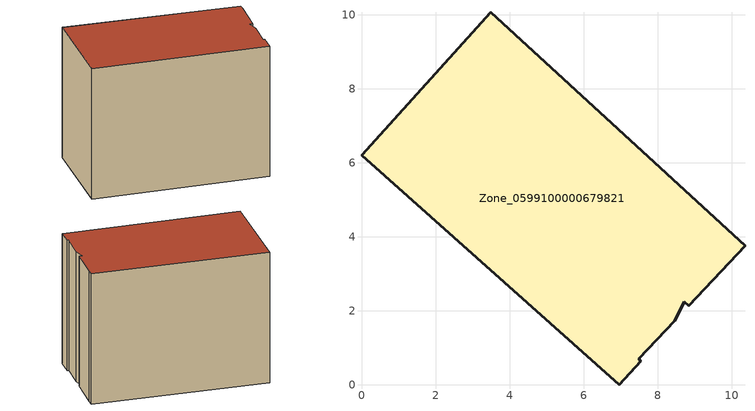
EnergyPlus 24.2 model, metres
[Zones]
Zone_0599100000679821
 floor ground (C_G): 8.84,2.14 8.72,2.25 8.46,1.73 7.49,0.7 7.55,0.64 6.97,0 0,6.2 3.49,10.07 10.36,3.76 10.15,3.53 z0
 wall outside (C_F): 10.15,3.53 10.36,3.76 3.49,10.07 0,6.2 6.97,0 7.55,0.64 7.49,0.7 8.46,1.73 8.72,2.25 8.84,2.14 10.15,3.53 z0:7.19
 roof outside (C_R): 8.72,2.25 8.84,2.14 10.15,3.53 10.36,3.76 3.49,10.07 0,6.2 6.97,0 7.55,0.64 7.49,0.7 8.46,1.73 z7.19
[BUILDING]
Pand.0599100000679821: North Axis=0; Terrain=City; Loads Convergence Tolerance Value=0.04; Temperature Convergence Tolerance Value=0.4; Solar Distribution=FullExterior; Maximum Number of Warmup Days=25; Minimum Number of Warmup Days=1
[Site:Location]
Rotterdam.The.Hague.AP_ZH_NLD Design_Conditions: Latitude=51.96; Longitude=4.45; Time Zone=1; Elevation=-4.5
[SITE:GROUNDTEMPERATURE:BUILDINGSURFACE]
18, 18, 18, 18, 18, 18, 18, 18, 18, 18, 18, 18
[MATERIAL] Thermal Absorptance=0.9; Solar Absorptance=0.7; Visible Absorptance=0.7
Name | Roughness | Thickness | Conductivity | Density | Specific Heat
G.D.1965 | MediumSmooth | 0.15 | 1 | 540 | 1210
F.D.1965 | Rough | 0.3 | 0.857143 | 1920 | 840
R.D.1965 | MediumRough | 0.2 | 0.08 | 1500 | 1000
[CONSTRUCTION]
C_G: G.D.1965
C_F: F.D.1965
C_R: R.D.1965
[ZONE]
Zone_0599100000679821: Type=1; Multiplier=1; Ceiling Height=Autocalculate; Volume=Autocalculate; Floor Area=autocalculate; Part of Total Floor Area=Yes
[ZONEINFILTRATION:DESIGNFLOWRATE]
Infil_Zone_0599100000679821: Zone or ZoneList or Space or SpaceList=Zone_0599100000679821; Schedule=AlwaysOn; Design Flow Rate Calculation Method=Flow/Area; Flow Rate per Floor Area=0.0042; Constant Term Coefficient=1; Temperature Term Coefficient=0; Velocity Term Coefficient=0; Velocity Squared Term Coefficient=0
[HVACTEMPLATE:ZONE:IDEALLOADSAIRSYSTEM]
Zone_0599100000679821: Maximum Heating Supply Air Temperature=50; Minimum Cooling Supply Air Temperature=13; Maximum Heating Supply Air Humidity Ratio=0.0156; Minimum Cooling Supply Air Humidity Ratio=0.0077; Heating Limit=NoLimit; Cooling Limit=NoLimit; Dehumidification Control Type=ConstantSensibleHeatRatio; Cooling Sensible Heat Ratio=0.7; Dehumidification Setpoint=60; Humidification Control Type=None; Humidification Setpoint=30; Outdoor Air Method=None; Outdoor Air Flow Rate per Person=0.00944; Outdoor Air Flow Rate per Zone Floor Area=0; Outdoor Air Flow Rate per Zone=0; Demand Controlled Ventilation Type=None; Outdoor Air Economizer Type=NoEconomizer; Heat Recovery Type=None; Sensible Heat Recovery Effectiveness=0.7; Latent Heat Recovery Effectiveness=0.65
[ZONECONTROL:THERMOSTAT]
ThermostatControl_Zone_0599100000679821: Zone or ZoneList=Zone_0599100000679821; Control Type Schedule=DualSetpointControlType; Control 1=Thermostat_Zone_0599100000679821; Temperature Difference Between Cutout And Setpoint=0
[THERMOSTATSETPOINT:DUALSETPOINT]
Thermostat_Zone_0599100000679821: Heating Setpoint Temperature Schedule=HeatingSetpoint_Zone_0599100000679821; Cooling Setpoint Temperature Schedule=CoolingSetpoint_Zone_0599100000679821
[SCHEDULE:COMPACT]
HeatingSetpoint_Zone_0599100000679821: Through: 12/31, For: AllDays, Until: 24:00, 21
CoolingSetpoint_Zone_0599100000679821: Through: 12/31, For: AllDays, Until: 24:00, 24
DualSetpointControlType: Through: 12/31, For: AllDays, Until: 24:00, 4
AlwaysOn: Through: 12/31, For: AllDays, Until: 24:00, 1
